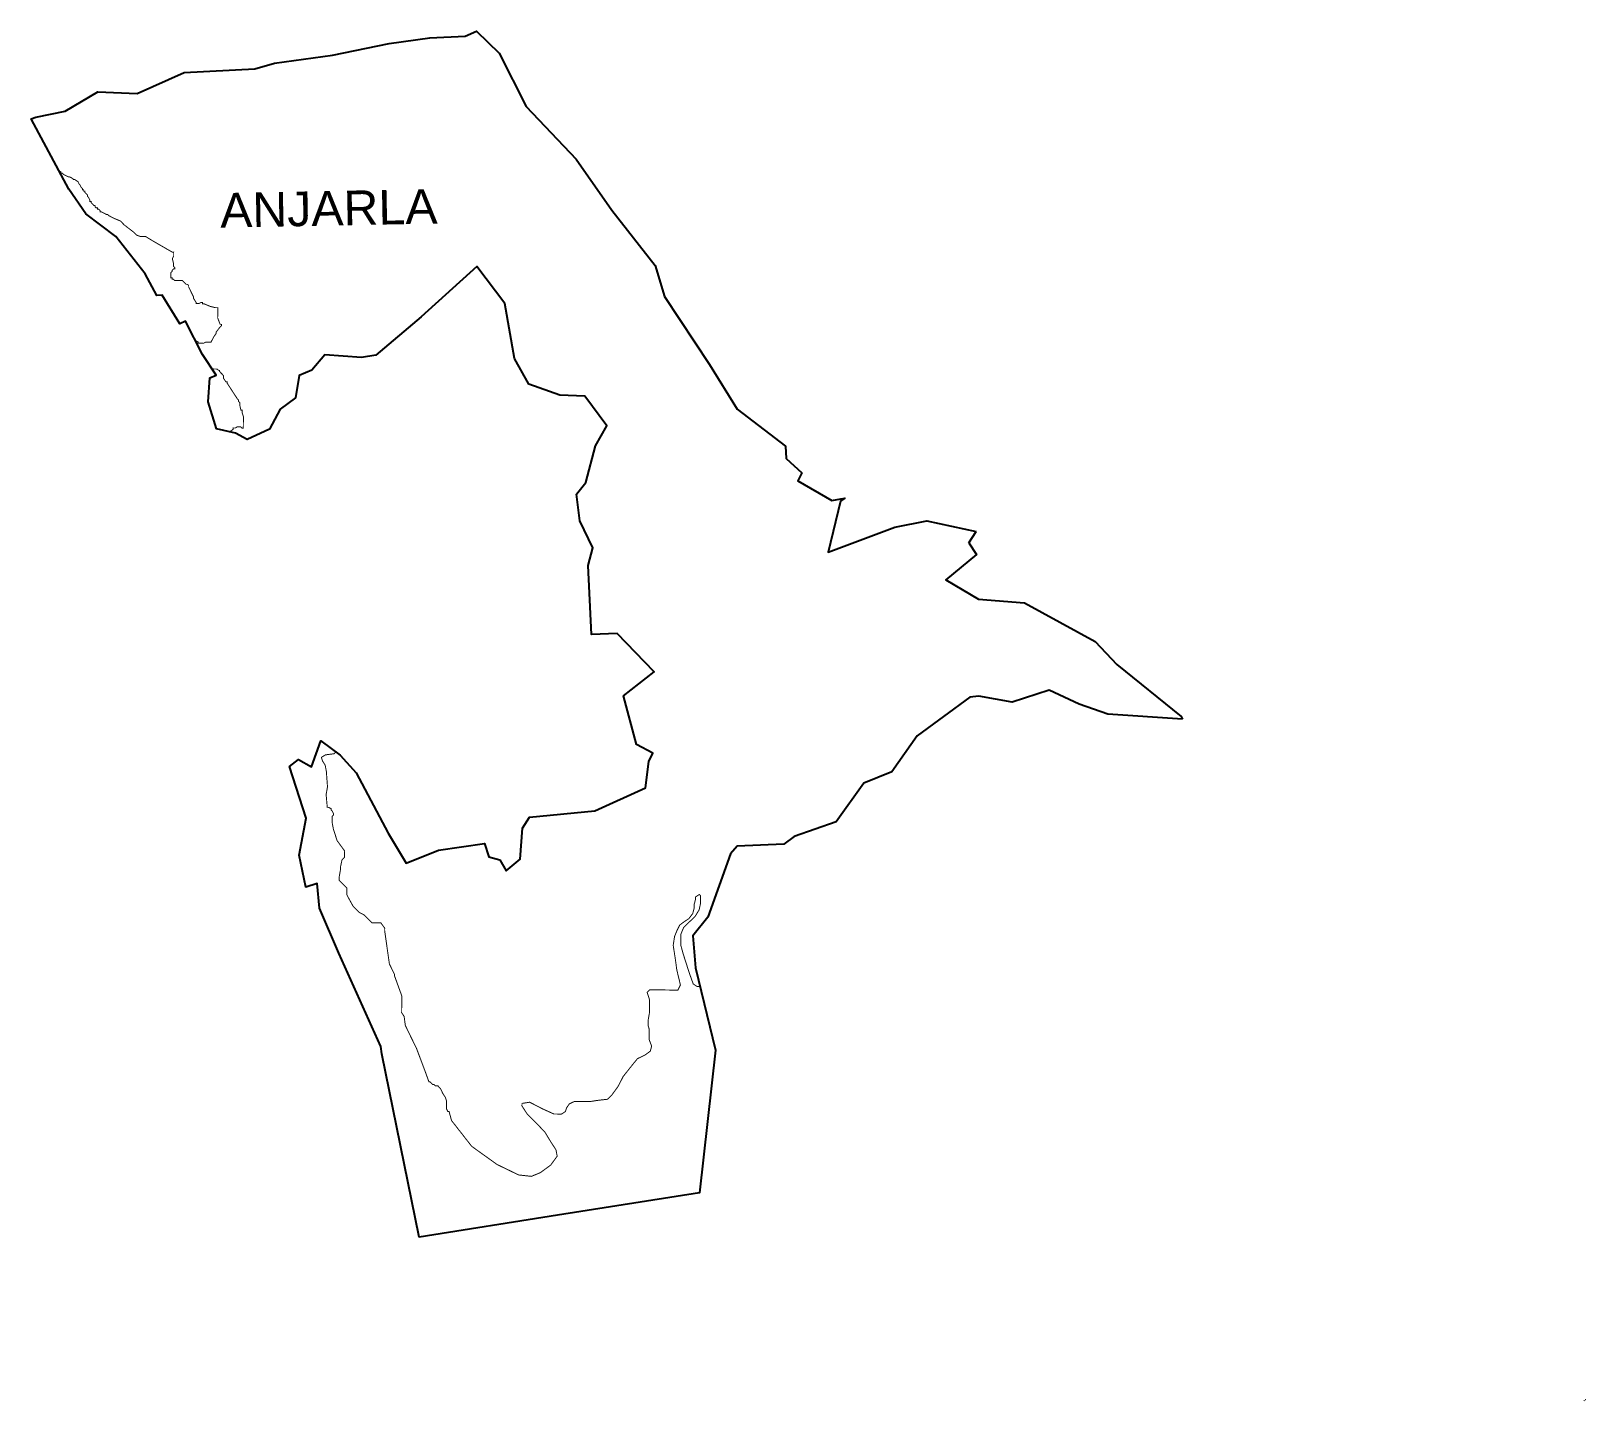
# Model space of a CAD drawing. Header units: metres. Extents: x 296205 to 301097, y 1973243 to 1977555.
import ezdxf

# ---------------------------------------------------------------- set-up
doc = ezdxf.new("R2010")
doc.units = ezdxf.units.M
for name, color, linetype in [('HAZARDS LINE', 1, 'Continuous'), ('village', 3, 'Continuous'), ('VILLAGE NAME', 250, 'Continuous')]:
    doc.layers.add(name, color=color, linetype=linetype)
doc.styles.get("Standard").update_dxf_attribs({"font": 'simplex.shx'})

msp = doc.modelspace()

# ---------------------------------------------------------------- linework, layer by layer
at = {"layer": 'HAZARDS LINE', "lineweight": 18, "const_width": 3.01}
for points in [[(296722.6, 1976580.5), (296723.2, 1976581.1), (296731.2, 1976577), (296731.2, 1976573), (296747.2, 1976572.8), (296755.3, 1976576.7), (296771.4, 1976576.6), (296779.6, 1976592.5), (296787.8, 1976604.5), (296787.8, 1976608.5), (296800.1, 1976624.5), (296804.1, 1976628.5), (296804.2, 1976632.5), (296800.1, 1976632.5), (296792.3, 1976652.7), (296792.7, 1976684.9), (296784.6, 1976684.9), (296768.6, 1976689.1), (296748.6, 1976697.4), (296744.6, 1976697.4), (296744.6, 1976701.5), (296740.6, 1976701.5), (296732.5, 1976697.6), (296724.5, 1976697.7), (296724.5, 1976701.7), (296716.6, 1976713.8), (296716.7, 1976717.9), (296712.8, 1976725.9), (296708.8, 1976734), (296701, 1976750.2), (296701, 1976754.2), (296697, 1976758.3), (296693, 1976758.3), (296689, 1976762.4), (296681.1, 1976770.5), (296657, 1976770.8), (296653, 1976774.8), (296649, 1976774.9), (296649, 1976778.9), (296645, 1976778.9), (296645.2, 1976795), (296649.2, 1976799), (296649.3, 1976803), (296653.4, 1976807), (296657.4, 1976806.9), (296657.4, 1976811), (296653.4, 1976815), (296653.5, 1976823.1), (296649.7, 1976839.2), (296653.8, 1976847.2), (296653.9, 1976859.2), (296649.9, 1976859.3), (296586, 1976896.2), (296566.1, 1976908.5), (296550, 1976908.6), (296538, 1976912.8), (296530, 1976920.9), (296498.1, 1976945.4), (296486.2, 1976957.6), (296466.2, 1976965.8), (296450.2, 1976974.1), (296446.2, 1976978.1), (296442.2, 1976978.2), (296426.2, 1976986.4), (296422.2, 1976986.4), (296422.3, 1976990.4), (296418.3, 1976994.5), (296414.3, 1976994.5), (296414.3, 1976998.6), (296410.3, 1976998.6), (296406.3, 1977002.7), (296406.4, 1977006.7), (296402.3, 1977006.7), (296394.4, 1977014.9), (296394.4, 1977018.9), (296390.4, 1977018.9), (296390.5, 1977023), (296386.5, 1977031), (296382.6, 1977035.1), (296382.6, 1977039.1), (296378.6, 1977043.2), (296374.7, 1977047.2), (296374.7, 1977051.3), (296370.7, 1977051.3), (296370.7, 1977055.3), (296366.7, 1977055.4), (296366.8, 1977059.4), (296362.8, 1977063.5), (296358.8, 1977071.5), (296354.9, 1977075.6), (296354.9, 1977079.6), (296342.9, 1977087.8), (296338.9, 1977087.8), (296335, 1977091.9), (296327, 1977096), (296322.9, 1977096.1), (296307, 1977104.3), (296303, 1977108.3), (296299, 1977108.4), (296299, 1977112.4), (296292.6, 1977115.7)], [(296828.7, 1976294.6), (296836.7, 1976298.5), (296840.7, 1976302.4), (296840.8, 1976306.5), (296848.8, 1976306.4), (296852.9, 1976310.3), (296864.9, 1976310.2), (296868.9, 1976306.1), (296872.9, 1976306.1), (296873.3, 1976342.3), (296869.4, 1976354.4), (296869.5, 1976362.4), (296865.5, 1976362.5), (296861.7, 1976378.6), (296861.7, 1976386.6), (296857.8, 1976390.7), (296857.8, 1976394.7), (296853.8, 1976398.8), (296822.2, 1976447.4), (296822.3, 1976451.4), (296818.2, 1976451.4), (296810.3, 1976463.6), (296810.4, 1976471.6), (296806.5, 1976475.7), (296802.5, 1976479.7), (296798.5, 1976483.8), (296798.5, 1976487.8), (296794.5, 1976487.9), (296790.6, 1976491.9), (296778.5, 1976492.1), (296778.5, 1976488), (296777.3, 1976488)]]:
    msp.add_lwpolyline(points, dxfattribs=at)
at = {"layer": 'HAZARDS LINE', "lineweight": 18}
msp.add_lwpolyline([(298309.7, 1974549.6, 3.01, 3.01, 0), (298300.5, 1974549.7, 3.01, 3.01, 0), (298288.5, 1974557.9, 3.01, 3.01, 0), (298276.8, 1974590.2, 3.01, 3.01, 0), (298257.4, 1974650.7, 3.01, 3.01, 0), (298249.6, 1974678.9, 3.01, 3.01, 0), (298250, 1974715.1, 3.01, 3.01, 0), (298258.3, 1974735.1, 3.01, 3.01, 0), (298270.5, 1974747, 3.01, 3.01, 0), (298282.7, 1974758.9, 3.01, 3.01, 0), (298294.9, 1974770.9, 3.01, 3.01, 0), (298307.2, 1974790.8, 3.01, 3.01, 0), (298311.4, 1974810.9, 3.01, 3.01, 0), (298311.7, 1974835, 3.01, 3.01, 0), (298307.7, 1974839.1, 3.01, 3.01, 0), (298295.5, 1974831.2, 3.01, 3.01, 0), (298295.5, 1974823.1, 3.01, 3.01, 0), (298291.3, 1974807.1, 3.01, 3.01, 0), (298291.1, 1974795, 3.01, 3.01, 0), (298286.9, 1974779, 3.01, 3.01, 0), (298274.7, 1974763, 3.01, 3.01, 0), (298262.5, 1974755.1, 3.01, 3.01, 0), (298246.3, 1974743.3, 3.01, 3.01, 0), (298238.1, 1974727.3, 3.01, 3.01, 0), (298229.9, 1974707.3, 3.01, 3.01, 0), (298225.5, 1974679.2, 3.01, 3.01, 0), (298229.3, 1974655, 3.01, 3.01, 0), (298233, 1974630.8, 3.01, 3.01, 0), (298236.7, 1974602.7, 3.01, 3.01, 0), (298244.4, 1974570.4, 3.01, 3.01, 0), (298248.3, 1974554.3, 3.01, 3.01, 0), (298240.1, 1974538.3, 3.01, 3.01, 0), (298151.6, 1974539.3, 3.01, 3.01, 0), (298143.5, 1974531.3, 3.01, 3.01, 0), (298151.3, 1974507.1, 3.01, 3.01, 0), (298150.8, 1974466.9, 3.01, 3.01, 0), (298146.6, 1974442.9, 3.01, 3.01, 0), (298146.4, 1974426.8, 3.01, 3.01, 0), (298150.3, 1974414.7, 3.01, 3.01, 0), (298149.9, 1974382.5, 3.01, 3.01, 0), (298157.7, 1974362.3, 3.01, 3.01, 0), (298153.5, 1974346.3, 3.01, 3.01, 0), (298137.3, 1974334.4, 3.01, 3.01, 0), (298113.1, 1974322.6, 3.01, 3.01, 0), (298096.8, 1974302.7, 3.01, 3.01, 0), (298068.3, 1974266.8, 3.01, 3.01, 0), (298051.8, 1974234.9, 3.01, 3.01, 0), (298031.4, 1974207, 3.01, 3.01, 0), (298019.2, 1974195, 3.01, 3.01, 0), (297987, 1974191.4, 3.01, 3.01, 0), (297962.9, 1974187.6, 3.01, 3.01, 0), (297914.6, 1974188.1, 3.01, 3.01, 0), (297898.5, 1974180.3, 3.01, 3.01, 0), (297890.3, 1974168.3, 3.01, 3.01, 0), (297886.2, 1974156.3, 3.01, 3.01, 0), (297874, 1974148.4, 3.01, 3.01, 0), (297849.9, 1974148.7, 3.01, 3.01, 0), (297813.9, 1974165.1, 3.01, 3.01, 0), (297773.9, 1974185.7, 3.01, 3.01, 0), (297749.8, 1974181.9, 3.01, 3.01, 0), (297749.7, 1974173.9, 3.01, 3.01, 0), (297765.5, 1974149.6, 3.01, 3.01, 0), (297797.3, 1974117.1, 3.01, 3.01, 0), (297821.2, 1974092.7, 3.01, 3.01, 0), (297840.9, 1974060.3, 3.01, 3.01, 0), (297856.7, 1974036, 3.01, 3.01, 0), (297860.5, 1974015.9, 3.01, 3.01, 0), (297840.1, 1973988, 3.01, 3.01, 0), (297807.7, 1973964.2, 3.01, 3.01, 0), (297779.4, 1973952.5, 3.01, 3.01, 0), (297739.3, 1973956.9, 3.01, 3.01, 0), (297671.3, 1973989.8, 3.01, 3.01, 0), (297591.5, 1974047, 3.01, 3.01, 0), (297528.1, 1974128.1, 3.01, 3.01, 0), (297520.4, 1974156.3, 3.01, 3.01, 0), (297516.4, 1974156.4, 3.01, 3.01, 0), (297512.5, 1974164.4, 3.01, 3.01, 0), (297512.7, 1974188.6, 3.01, 3.01, 0), (297508.8, 1974200.7, 3.01, 3.01, 0), (297500.9, 1974212.8, 3.01, 3.01, 0), (297497, 1974220.9, 3.01, 3.01, 0), (297493.1, 1974229, 3.01, 3.01, 0), (297485.1, 1974237.1, 3.01, 3.01, 0), (297477.1, 1974237.2, 3.01, 3.01, 0), (297473.1, 1974241.3, 3.01, 3.01, 0), (297469.1, 1974241.3, 3.01, 3.01, 0), (297465.1, 1974245.4, 3.01, 3.01, 0), (297461.1, 1974249.4, 3.01, 3.01, 0), (297457.1, 1974249.5, 3.01, 3.01, 0), (297445.4, 1974281.8, 3.01, 3.01, 0), (297418.1, 1974354.4, 3.01, 3.01, 0), (297386.6, 1974419.1, 3.01, 3.01, 0), (297382.7, 1974427.2, 3.01, 3.01, 0), (297379, 1974455.4, 3.01, 3.01, 0), (297371.1, 1974467.5, 3.01, 3.01, 0), (297371.7, 1974519.8, 3.01, 3.01, 0), (297348.3, 1974584.3, 3.01, 3.01, 0), (297348.3, 1974588.4, 3.01, 3.01, 0), (297332.6, 1974620.7, 3.01, 3.01, 0), (297317.7, 1974725.4, 3.01, 3.01, 0), (297317.8, 1974733.4, 3.01, 3.01, 0), (297305.9, 1974749.6, 3.01, 3.01, 0), (297277.8, 1974749.9, 3.01, 3.01, 0), (297253.9, 1974774.3, 3.01, 3.01, 0), (297237.9, 1974782.5, 3.01, 3.01, 0), (297226, 1974794.7, 3.01, 3.01, 0), (297218.1, 1974802.8, 3.01, 3.01, 0), (297202.3, 1974831.2, 3.01, 3.01, 0), (297198.4, 1974839.2, 3.01, 3.01, 0), (297198.6, 1974859.3, 3.01, 3.01, 0), (297194.6, 1974863.4, 3.01, 3.01, 0), (297178.7, 1974879.7, 3.01, 3.01, 0), (297174.7, 1974883.7, 3.01, 3.01, 0), (297174.9, 1974895.8, 3.01, 3.01, 0), (297179.2, 1974919.9, 3.01, 3.01, 0), (297179.2, 1974927.9, 3.01, 3.01, 0), (297183.5, 1974947.9, 3.01, 3.01, 0), (297191.6, 1974955.9, 3.01, 3.01, 0), (297191.8, 1974976, 3.01, 3.01, 0), (297168.1, 1975008.4, 3.01, 3.01, 0), (297156.4, 1975044.7, 3.01, 3.01, 0), (297152.6, 1975064.9, 3.01, 3.01, 0), (297152.8, 1975085, 3.01, 3.01, 0), (297156.9, 1975088.9, 3.01, 3.01, 0), (297156.9, 1975093, 3.01, 3.01, 0), (297153, 1975101, 3.01, 3.01, 0), (297149, 1975105.1, 3.01, 3.01, 0), (297149.1, 1975109.1, 3.01, 3.01, 0), (297141.1, 1975113.2, 3.01, 3.01, 0), (297137.1, 1975113.3, 3.01, 3.01, 0), (297133.5, 1975153.5, 3.01, 3.01, 0), (297137.8, 1975177.6, 3.01, 3.01, 0), (297134.3, 1975225.9, 3.01, 3.01, 0), (297130.5, 1975246, 3.01, 3.01, 0), (297122.6, 1975258.2, 3.01, 3.01, 0), (297118.7, 1975270.3, 3.01, 3.01, 0), (297130.9, 1975278.2, 3.01, 3.01, 0), (297159, 1975281.9, 3.01, 3.01, 0), (297164.2, 1975287, 3.01, 3.01, 0)], format="xyseb", dxfattribs=at)
at = {"layer": 'HAZARDS LINE', "const_width": 3.01}
for points in [[(301091.5, 1973244.6), (301091.6, 1973248.6)], [(301095.7, 1973252.6), (301095.6, 1973248.5)]]:
    msp.add_lwpolyline(points, close=True, dxfattribs=at)
at = {"layer": 'village', "flags": 128}
msp.add_lwpolyline([(299155.2, 1975945.2), (299178.6, 1975980.9)], dxfattribs=at)
at = {"layer": 'village', "color": 3, "true_color": 0x00ff00}
for points in [[(299828, 1975390.4, 0), (299592.6, 1975406, 0), (299503.3, 1975437.5, 0), (299408.5, 1975481.9, 0), (299292.3, 1975443.6, 0), (299187.3, 1975462.7, 0), (299158.3, 1975459.3, 0), (298993.6, 1975338.5, 0), (298913, 1975225.4, 0), (298825.6, 1975189.3, 0), (298737.9, 1975067.6, 0), (298605.7, 1975022, 0), (298573.3, 1974997.4, 0), (298426.4, 1974990.9, 0), (298405.6, 1974966.9, 0), (298334.3, 1974767.3, 0), (298287.7, 1974709.5, 0), (298295.3, 1974608.3, 0), (298359, 1974349.3, 0), (298308.6, 1973900.4, 0), (297861.6, 1973830.4, 0), (297426, 1973761.1, 0), (297309, 1974338, 0), (297305.9, 1974361, 0), (297173, 1974654.8, 0), (297112.7, 1974795.8, 0), (297105, 1974873.5, 0), (297070.1, 1974861.9, 0), (297048.7, 1974962.4, 0), (297070.9, 1975079.3, 0), (297018.2, 1975241.4, 0), (297047.1, 1975263.3, 0), (297087.9, 1975241, 0), (297116.8, 1975322.3, 0), (297177.3, 1975277.2, 0), (297228.2, 1975222.1, 0), (297328.7, 1975032, 0), (297385.2, 1974937.8, 0), (297486.8, 1974979, 0), (297631.6, 1974999, 0), (297645.3, 1974957.6, 0), (297679.8, 1974948.1, 0), (297700.5, 1974913.5, 0), (297744, 1974950.4, 0), (297751.2, 1975047.5, 0), (297773.9, 1975082.4, 0), (297978.7, 1975102.2, 0), (298138.7, 1975174.4, 0), (298148.5, 1975257.7, 0), (298161.6, 1975283.2, 0), (298110.2, 1975310.7, 0), (298068.7, 1975463.9, 0), (298165.2, 1975539.3, 0), (298048.7, 1975660.5, 0), (297968, 1975657.3, 0), (297957.8, 1975874.3, 0), (297972.4, 1975929.3, 0), (297932.2, 1976014.7, 0), (297920.8, 1976098, 0), (297950.8, 1976134.6, 0), (297980.7, 1976250.3, 0), (298017.2, 1976312.9, 0), (297948, 1976406.8, 0), (297869.1, 1976410.2, 0), (297770.9, 1976443.8, 0), (297726.7, 1976524.9, 0), (297696.1, 1976697.8, 0), (297608, 1976814.6, 0), (297432.2, 1976655.9, 0), (297289.5, 1976535.1, 0), (297244.3, 1976528.7, 0), (297129.9, 1976536.6, 0), (297088.8, 1976487.9, 0), (297048.4, 1976471.5, 0), (297036.9, 1976401.7, 0), (296988.4, 1976365.9, 0), (296955, 1976302.9, 0), (296885.4, 1976270.4, 0), (296848.9, 1976289.7, 0), (296789.1, 1976304.1, 0), (296762.6, 1976388.6, 0), (296767.5, 1976464, 0), (296787.5, 1976472.5, 0), (296744.2, 1976538, 0), (296690.9, 1976642.7, 0), (296673, 1976633.8, 0), (296618, 1976723.8, 0), (296600.4, 1976723.1, 0), (296564.2, 1976791.7, 0), (296472.1, 1976908.9, 0), (296378, 1976980.1, 0), (296323.9, 1977057.2, 0), (296205.3, 1977279, 0), (296220.4, 1977283.9, 0), (296312, 1977302.9, 0), (296415.6, 1977363.8, 0), (296539.4, 1977358.7, 0), (296687.2, 1977425, 0), (296909.6, 1977436.7, 0), (296970.9, 1977453.6, 0), (297154.1, 1977479.4, 0), (297331.6, 1977515.8, 0), (297460.2, 1977534, 0), (297571.3, 1977539.4, 0), (297606.9, 1977554.9, 0), (297677.8, 1977485.4, 0), (297762.9, 1977317.4, 0), (297919.8, 1977152.3, 0), (298032.7, 1976991.6, 0), (298169.3, 1976817.4, 0), (298198.4, 1976720.1, 0), (298339.3, 1976506.4, 0), (298427.3, 1976365.3, 0), (298578.6, 1976249.4, 0), (298581.2, 1976211, 0), (298630.5, 1976165.2, 0), (298617.4, 1976140.2, 0), (298724.4, 1976078.7, 0), (298752.5, 1976083.8, 0), (298765.5, 1976086.2, 0), (298752.2, 1976076.3, 0), (298712.7, 1975915.4, 0), (298922.5, 1975994.7, 0), (299023.9, 1976014.3, 0), (299178.6, 1975980.9, 0)], [(299155.2, 1975945.2, 0), (299179.4, 1975908.9, 0), (299083.7, 1975829.1, 0), (299186.5, 1975768.2, 0), (299331.3, 1975756.3, 0), (299553.5, 1975635.3, 0), (299621.3, 1975562.8, 0), (299823.3, 1975399.4, 0), (299828, 1975390.4, 0)]]:
    msp.add_polyline3d(points, dxfattribs=at)

# ---------------------------------------------------------------- texts
at = {"layer": 'VILLAGE NAME', "insert": (296798.9, 1977045.2), "char_height": 108.748, "attachment_point": 1, "rotation": 1.1028}
msp.add_mtext_dynamic_manual_height_columns('{\\fArial|b0|i0|c0|p34;ANJARLA}', width=1571.314, gutter_width=543.7, heights=[0], dxfattribs=at)

doc.saveas('drawing.dxf')
